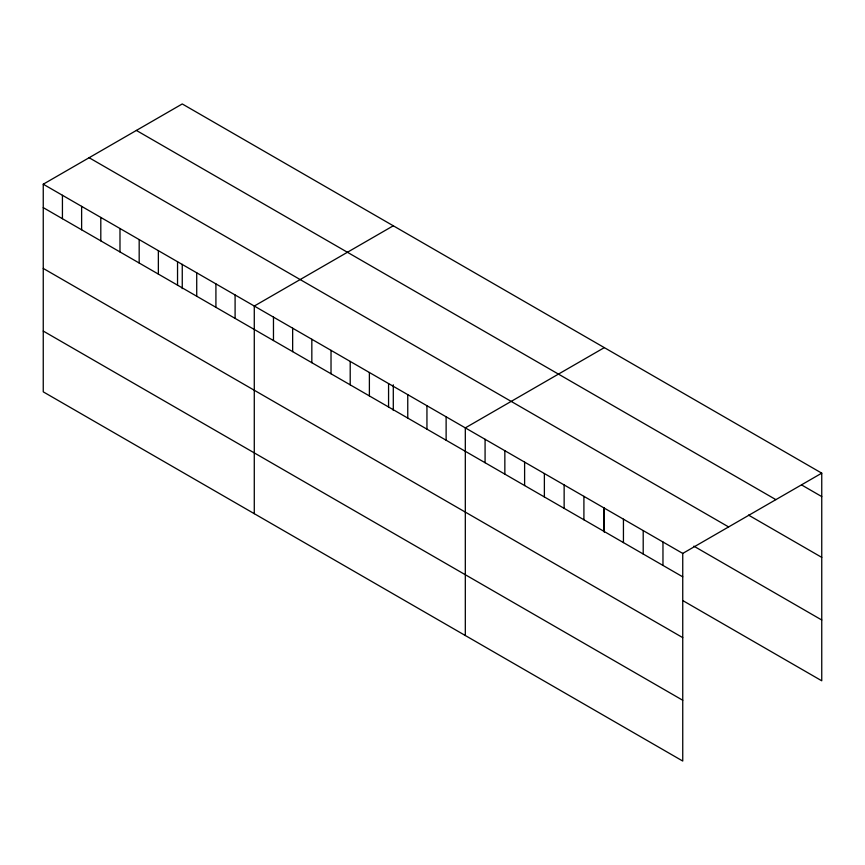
<?xml version="1.0" encoding="UTF-8"?>
<svg xmlns="http://www.w3.org/2000/svg" width="865" height="865" viewBox="0 0 865 865"><rect width="100%" height="100%" fill="white"/><g stroke="black" fill="none" stroke-linecap="round" stroke-linejoin="round"><path stroke-width="1.3" d="M43.25 184.202L682.745 553.416L682.745 761.049L43.25 391.845L43.25 184.202L182.256 103.951L821.75 473.155L821.75 680.798L683.382 600.916M393.294 225.787L254.278 306.048L254.278 513.68M604.321 347.622L465.316 427.883L465.316 635.526M682.745 553.416L821.75 473.155M801.985 485.168L821.75 496.586M136.389 130.431L775.873 499.635M748.495 515.086L821.75 557.374M89.127 157.722L728.611 526.926M693.849 546.161L821.75 620M43.25 207.632L682.745 576.836M43.25 268.42L682.745 637.635M43.25 331.057L682.745 700.261M662.968 541.998L662.968 565.429M643.203 530.591L643.203 554.022M623.438 519.173L623.438 542.604M604.321 507.982L604.321 532.299M603.673 507.766L603.673 531.197M583.907 496.348L583.907 519.779M564.142 484.941L564.142 508.371M544.377 473.533L544.377 496.953M524.612 462.115L524.612 485.546M504.846 450.708L504.846 474.139M485.081 439.29L485.081 462.721M446.124 416.811L446.124 440.231M426.942 405.728L426.942 429.159M407.761 394.656L407.761 418.087M393.294 384.795L393.294 410.464M388.569 383.573L388.569 407.004M369.387 372.501L369.387 395.932M350.206 361.429L350.206 384.849M331.025 350.347L331.025 373.777M311.832 339.275L311.832 362.705M292.651 328.192L292.651 351.623M273.47 317.12L273.47 340.55M235.096 294.965L235.096 318.396M215.915 283.893L215.915 307.324M196.723 272.81L196.723 296.241M182.256 264.312L182.256 288.618M177.541 261.738L177.541 285.169M158.36 250.666L158.36 274.097M139.179 239.583L139.179 263.014M119.986 228.511L119.986 251.942M100.805 217.439L100.805 240.859M81.624 206.357L81.624 229.787M62.431 195.285L62.431 218.715"/></g></svg>
